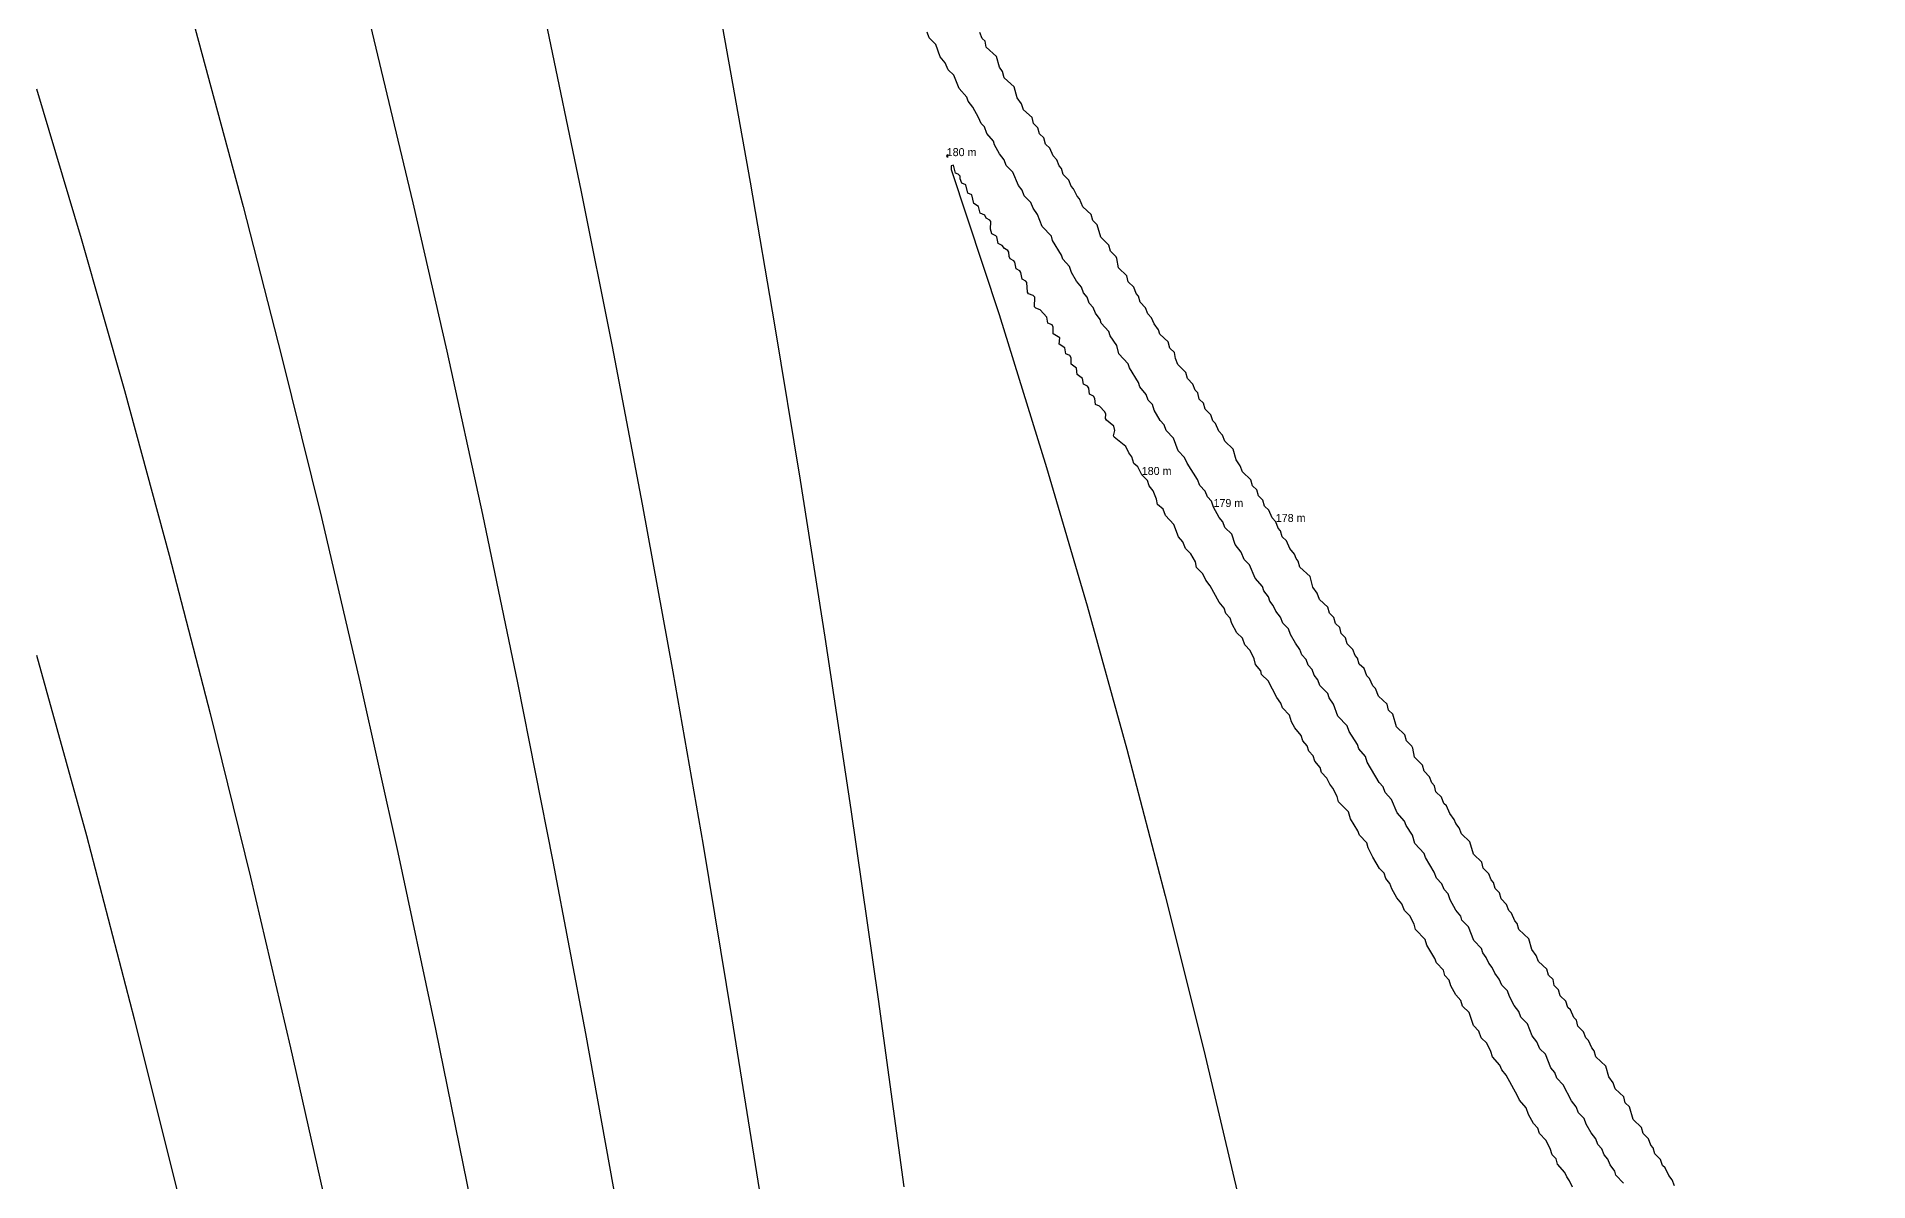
# Model space of a CAD drawing. Header units: metres. Extents: x 248249 to 248387, y 6238853 to 6238972.
# Drawn here: x 248248.61 to 248290.14, y 6238896.05 to 6238922.02 of the extents above; entities that cross this region are included whole.
import ezdxf

# ---------------------------------------------------------------- set-up
doc = ezdxf.new("R2010")
doc.units = ezdxf.units.M
doc.header["$MEASUREMENT"] = 0
for name, color, linetype in [('Contour_Line_Intermediate', 7, 'Continuous'), ('Contour_Line_Major', 7, 'Continuous'), ('FeatureAttribs', 7, 'Continuous')]:
    doc.layers.add(name, color=color, linetype=linetype)

# ---------------------------------------------------------------- blocks, each defined once
blk = doc.blocks.new('FEATURE')

msp = doc.modelspace()

# ---------------------------------------------------------------- linework, layer by layer
at = {"layer": 'Contour_Line_Intermediate', "color": 36, "true_color": 0x804000}
for points in [[(248256.171, 6238922.298, 177), (248257.137, 6238918.255, 177), (248257.908, 6238914.884, 177), (248258.716, 6238911.184, 177), (248259.512, 6238907.361, 177), (248260.314, 6238903.311, 177), (248261.052, 6238899.41, 177), (248261.778, 6238895.387, 177)], [(248264.114, 6238922.477, 179), (248264.785, 6238918.719, 179), (248265.34, 6238915.488, 179), (248265.919, 6238911.962, 179), (248266.48, 6238908.399, 179), (248267.069, 6238904.491, 179), (248267.687, 6238900.185, 179), (248268.271, 6238895.927, 179)], [(248284.586, 6238896.011, 179), (248284.413, 6238896.197, 179), (248284.389, 6238896.285, 179), (248284.281, 6238896.43, 179), (248284.234, 6238896.558, 179), (248284.144, 6238896.659, 179), (248284.097, 6238896.788, 179), (248284.002, 6238896.887, 179), (248283.959, 6238897.017, 179), (248283.853, 6238897.152, 179), (248283.742, 6238897.354, 179), (248283.696, 6238897.482, 179), (248283.568, 6238897.61, 179), (248283.513, 6238897.746, 179), (248283.41, 6238897.881, 179), (248283.221, 6238898.245, 179), (248283.074, 6238898.397, 179), (248283.029, 6238898.52, 179), (248282.939, 6238898.628, 179), (248282.815, 6238898.937, 179), (248282.692, 6238899.057, 179), (248282.623, 6238899.218, 179), (248282.512, 6238899.352, 179), (248282.412, 6238899.63, 179), (248282.258, 6238899.78, 179), (248282.214, 6238899.909, 179), (248282.108, 6238900.045, 179), (248281.998, 6238900.246, 179), (248281.953, 6238900.375, 179), (248281.825, 6238900.502, 179), (248281.77, 6238900.638, 179), (248281.666, 6238900.774, 179), (248281.609, 6238900.906, 179), (248281.531, 6238901.004, 179), (248281.474, 6238901.135, 179), (248281.399, 6238901.238, 179), (248281.368, 6238901.333, 179), (248281.195, 6238901.52, 179), (248281.072, 6238901.83, 179), (248280.923, 6238901.979, 179), (248280.901, 6238902.07, 179), (248280.786, 6238902.209, 179), (248280.656, 6238902.443, 179), (248280.61, 6238902.573, 179), (248280.517, 6238902.674, 179), (248280.47, 6238902.8, 179), (248280.349, 6238902.932, 179), (248280.295, 6238903.069, 179), (248280.095, 6238903.402, 179), (248280.069, 6238903.495, 179), (248279.853, 6238903.718, 179), (248279.803, 6238903.907, 179), (248279.656, 6238904.13, 179), (248279.624, 6238904.226, 179), (248279.451, 6238904.412, 179), (248279.327, 6238904.72, 179), (248279.179, 6238904.872, 179), (248279.136, 6238905.003, 179), (248279.043, 6238905.101, 179), (248278.777, 6238905.566, 179), (248278.735, 6238905.692, 179), (248278.582, 6238905.865, 179), (248278.551, 6238905.961, 179), (248278.366, 6238906.258, 179), (248278.323, 6238906.387, 179), (248278.109, 6238906.61, 179), (248278.008, 6238906.881, 179), (248277.912, 6238907.022, 179), (248277.88, 6238907.118, 179), (248277.704, 6238907.302, 179), (248277.658, 6238907.432, 179), (248277.573, 6238907.536, 179), (248277.525, 6238907.663, 179), (248277.438, 6238907.766, 179), (248277.393, 6238907.895, 179), (248277.295, 6238907.995, 179), (248277.249, 6238908.122, 179), (248277.147, 6238908.26, 179), (248277.033, 6238908.459, 179), (248276.989, 6238908.589, 179), (248276.862, 6238908.716, 179), (248276.808, 6238908.854, 179), (248276.702, 6238908.987, 179), (248276.644, 6238909.118, 179), (248276.568, 6238909.219, 179), (248276.538, 6238909.315, 179), (248276.434, 6238909.451, 179), (248276.403, 6238909.545, 179), (248276.233, 6238909.735, 179), (248276.108, 6238910.043, 179), (248275.984, 6238910.162, 179), (248275.914, 6238910.324, 179), (248275.781, 6238910.503, 179), (248275.706, 6238910.739, 179), (248275.55, 6238910.885, 179), (248275.505, 6238911.014, 179), (248275.421, 6238911.117, 179), (248275.29, 6238911.351, 179), (248275.245, 6238911.481, 179), (248275.15, 6238911.582, 179), (248275.102, 6238911.708, 179), (248274.982, 6238911.839, 179), (248274.928, 6238911.976, 179), (248274.69, 6238912.343, 179), (248274.636, 6238912.476, 179), (248274.488, 6238912.626, 179), (248274.383, 6238912.91, 179), (248274.217, 6238913.087, 179), (248274.171, 6238913.216, 179), (248274.079, 6238913.315, 179), (248273.947, 6238913.548, 179), (248273.903, 6238913.679, 179), (248273.808, 6238913.779, 179), (248273.762, 6238913.907, 179), (248273.618, 6238914.079, 179), (248273.586, 6238914.174, 179), (248273.384, 6238914.507, 179), (248273.356, 6238914.599, 179), (248273.147, 6238914.826, 179), (248273.097, 6238915.014, 179), (248272.947, 6238915.236, 179), (248272.915, 6238915.33, 179), (248272.744, 6238915.519, 179), (248272.717, 6238915.605, 179), (248272.611, 6238915.751, 179), (248272.564, 6238915.878, 179), (248272.473, 6238915.979, 179), (248272.427, 6238916.109, 179), (248272.339, 6238916.211, 179), (248272.294, 6238916.34, 179), (248272.182, 6238916.473, 179), (248272.071, 6238916.674, 179), (248272.026, 6238916.804, 179), (248271.875, 6238916.971, 179), (248271.843, 6238917.066, 179), (248271.641, 6238917.4, 179), (248271.613, 6238917.492, 179), (248271.404, 6238917.718, 179), (248271.301, 6238917.988, 179), (248271.203, 6238918.128, 179), (248271.147, 6238918.258, 179), (248270.997, 6238918.408, 179), (248270.952, 6238918.539, 179), (248270.868, 6238918.644, 179), (248270.742, 6238918.951, 179), (248270.588, 6238919.101, 179), (248270.541, 6238919.227, 179), (248270.438, 6238919.366, 179), (248270.328, 6238919.567, 179), (248270.302, 6238919.654, 179), (248270.152, 6238919.822, 179), (248270.099, 6238919.974, 179), (248270.02, 6238920.054, 179), (248269.965, 6238920.19, 179), (248269.833, 6238920.425, 179), (248269.728, 6238920.557, 179), (248269.695, 6238920.651, 179), (248269.526, 6238920.842, 179), (248269.4, 6238921.148, 179), (248269.276, 6238921.268, 179), (248269.208, 6238921.43, 179), (248269.096, 6238921.563, 179), (248268.998, 6238921.843, 179), (248268.844, 6238921.994, 179), (248268.797, 6238922.12, 179)], [(248248.607, 6238920.838, 175), (248249.62, 6238917.443, 175), (248250.601, 6238913.997, 175), (248251.613, 6238910.261, 175), (248252.54, 6238906.669, 175), (248253.456, 6238902.956, 175), (248254.366, 6238899.085, 175), (248255.234, 6238895.221, 175)]]:
    msp.add_polyline3d(points, dxfattribs=at)
at = {"layer": 'Contour_Line_Major', "color": 36, "true_color": 0x804000}
for points in [[(248260.142, 6238922.39, 178), (248260.954, 6238918.503, 178), (248261.656, 6238914.995, 178), (248262.339, 6238911.415, 178), (248263.034, 6238907.609, 178), (248263.717, 6238903.682, 178), (248264.372, 6238899.741, 178), (248265.017, 6238895.679, 178)], [(248252.199, 6238922.202, 176), (248253.286, 6238918.165, 176), (248254.161, 6238914.773, 176), (248255.062, 6238911.111, 176), (248255.936, 6238907.383, 176), (248256.799, 6238903.517, 176), (248257.654, 6238899.504, 176), (248258.453, 6238895.568, 176)], [(248285.742, 6238895.951, 178), (248285.69, 6238896.089, 178), (248285.613, 6238896.187, 178), (248285.533, 6238896.357, 178), (248285.473, 6238896.414, 178), (248285.421, 6238896.552, 178), (248285.297, 6238896.679, 178), (248285.26, 6238896.816, 178), (248285.205, 6238896.877, 178), (248285.153, 6238897.015, 178), (248285.028, 6238897.142, 178), (248284.992, 6238897.279, 178), (248284.808, 6238897.46, 178), (248284.724, 6238897.742, 178), (248284.626, 6238897.836, 178), (248284.59, 6238897.973, 178), (248284.4, 6238898.149, 178), (248284.348, 6238898.287, 178), (248284.251, 6238898.424, 178), (248284.187, 6238898.667, 178), (248283.955, 6238898.877, 178), (248283.92, 6238899.015, 178), (248283.869, 6238899.08, 178), (248283.789, 6238899.249, 178), (248283.729, 6238899.306, 178), (248283.678, 6238899.444, 178), (248283.553, 6238899.572, 178), (248283.517, 6238899.708, 178), (248283.461, 6238899.769, 178), (248283.387, 6238899.943, 178), (248283.327, 6238900, 178), (248283.275, 6238900.138, 178), (248283.15, 6238900.266, 178), (248283.114, 6238900.402, 178), (248283.016, 6238900.497, 178), (248282.994, 6238900.63, 178), (248282.882, 6238900.728, 178), (248282.846, 6238900.865, 178), (248282.656, 6238901.042, 178), (248282.604, 6238901.18, 178), (248282.507, 6238901.317, 178), (248282.443, 6238901.559, 178), (248282.211, 6238901.77, 178), (248282.175, 6238901.906, 178), (248282.12, 6238901.967, 178), (248282.045, 6238902.141, 178), (248281.986, 6238902.198, 178), (248281.934, 6238902.337, 178), (248281.809, 6238902.464, 178), (248281.773, 6238902.601, 178), (248281.675, 6238902.695, 178), (248281.639, 6238902.832, 178), (248281.583, 6238902.893, 178), (248281.531, 6238903.031, 178), (248281.406, 6238903.158, 178), (248281.37, 6238903.295, 178), (248281.186, 6238903.476, 178), (248281.102, 6238903.757, 178), (248280.912, 6238903.934, 178), (248280.86, 6238904.072, 178), (248280.784, 6238904.17, 178), (248280.749, 6238904.262, 178), (248280.65, 6238904.401, 178), (248280.569, 6238904.571, 178), (248280.51, 6238904.628, 178), (248280.458, 6238904.766, 178), (248280.333, 6238904.893, 178), (248280.297, 6238905.03, 178), (248280.242, 6238905.091, 178), (248280.19, 6238905.229, 178), (248280.065, 6238905.356, 178), (248280.029, 6238905.493, 178), (248279.845, 6238905.674, 178), (248279.809, 6238905.88, 178), (248279.787, 6238905.923, 178), (248279.662, 6238906.05, 178), (248279.626, 6238906.187, 178), (248279.442, 6238906.368, 178), (248279.358, 6238906.65, 178), (248279.26, 6238906.744, 178), (248279.224, 6238906.881, 178), (248279.034, 6238907.057, 178), (248278.961, 6238907.233, 178), (248278.906, 6238907.294, 178), (248278.826, 6238907.463, 178), (248278.766, 6238907.52, 178), (248278.706, 6238907.691, 178), (248278.589, 6238907.786, 178), (248278.553, 6238907.922, 178), (248278.498, 6238907.983, 178), (248278.446, 6238908.121, 178), (248278.321, 6238908.248, 178), (248278.285, 6238908.385, 178), (248278.187, 6238908.48, 178), (248278.151, 6238908.616, 178), (248278.053, 6238908.711, 178), (248278.017, 6238908.848, 178), (248277.918, 6238908.942, 178), (248277.882, 6238909.079, 178), (248277.693, 6238909.256, 178), (248277.641, 6238909.394, 178), (248277.544, 6238909.531, 178), (248277.48, 6238909.773, 178), (248277.248, 6238909.984, 178), (248277.213, 6238910.121, 178), (248277.162, 6238910.186, 178), (248277.128, 6238910.278, 178), (248277.022, 6238910.412, 178), (248276.947, 6238910.587, 178), (248276.845, 6238910.678, 178), (248276.809, 6238910.814, 178), (248276.754, 6238910.875, 178), (248276.702, 6238911.013, 178), (248276.62, 6238911.107, 178), (248276.545, 6238911.281, 178), (248276.443, 6238911.372, 178), (248276.407, 6238911.509, 178), (248276.309, 6238911.603, 178), (248276.273, 6238911.74, 178), (248276.174, 6238911.835, 178), (248276.138, 6238911.971, 178), (248275.949, 6238912.148, 178), (248275.897, 6238912.286, 178), (248275.8, 6238912.423, 178), (248275.736, 6238912.666, 178), (248275.546, 6238912.842, 178), (248275.495, 6238912.98, 178), (248275.412, 6238913.073, 178), (248275.338, 6238913.248, 178), (248275.278, 6238913.305, 178), (248275.226, 6238913.443, 178), (248275.101, 6238913.57, 178), (248275.065, 6238913.707, 178), (248274.967, 6238913.801, 178), (248274.931, 6238913.938, 178), (248274.876, 6238913.999, 178), (248274.824, 6238914.137, 178), (248274.699, 6238914.264, 178), (248274.663, 6238914.401, 178), (248274.479, 6238914.582, 178), (248274.426, 6238914.723, 178), (248274.409, 6238914.86, 178), (248274.296, 6238914.958, 178), (248274.26, 6238915.095, 178), (248274.076, 6238915.276, 178), (248274.042, 6238915.368, 178), (248273.942, 6238915.508, 178), (248273.885, 6238915.641, 178), (248273.803, 6238915.734, 178), (248273.75, 6238915.872, 178), (248273.626, 6238916, 178), (248273.589, 6238916.136, 178), (248273.534, 6238916.197, 178), (248273.482, 6238916.335, 178), (248273.357, 6238916.462, 178), (248273.321, 6238916.599, 178), (248273.137, 6238916.78, 178), (248273.101, 6238916.987, 178), (248273.08, 6238917.029, 178), (248272.955, 6238917.156, 178), (248272.919, 6238917.293, 178), (248272.735, 6238917.474, 178), (248272.651, 6238917.756, 178), (248272.552, 6238917.851, 178), (248272.516, 6238917.987, 178), (248272.327, 6238918.164, 178), (248272.254, 6238918.339, 178), (248272.198, 6238918.4, 178), (248272.118, 6238918.569, 178), (248272.059, 6238918.627, 178), (248272.006, 6238918.765, 178), (248271.882, 6238918.892, 178), (248271.845, 6238919.028, 178), (248271.79, 6238919.089, 178), (248271.738, 6238919.227, 178), (248271.656, 6238919.321, 178), (248271.581, 6238919.495, 178), (248271.479, 6238919.586, 178), (248271.443, 6238919.723, 178), (248271.345, 6238919.817, 178), (248271.309, 6238919.954, 178), (248271.211, 6238920.049, 178), (248271.175, 6238920.185, 178), (248270.985, 6238920.362, 178), (248270.933, 6238920.5, 178), (248270.836, 6238920.637, 178), (248270.772, 6238920.88, 178), (248270.54, 6238921.09, 178), (248270.505, 6238921.228, 178), (248270.434, 6238921.331, 178), (248270.37, 6238921.574, 178), (248270.138, 6238921.784, 178), (248270.116, 6238921.917, 178), (248270.046, 6238921.981, 178), (248269.994, 6238922.119, 178)], [(248269.27, 6238919.349, 180), (248269.261, 6238919.277, 180), (248269.241, 6238919.311, 180), (248269.27, 6238919.349, 180)], [(248283.429, 6238895.922, 180), (248283.365, 6238896.065, 180), (248283.298, 6238896.156, 180), (248283.258, 6238896.257, 180), (248283.087, 6238896.446, 180), (248283.057, 6238896.561, 180), (248282.967, 6238896.653, 180), (248282.923, 6238896.799, 180), (248282.827, 6238896.988, 180), (248282.682, 6238897.138, 180), (248282.644, 6238897.26, 180), (248282.547, 6238897.368, 180), (248282.43, 6238897.571, 180), (248282.377, 6238897.724, 180), (248282.226, 6238897.892, 180), (248282.186, 6238897.993, 180), (248281.922, 6238898.461, 180), (248281.825, 6238898.586, 180), (248281.784, 6238898.688, 180), (248281.612, 6238898.875, 180), (248281.58, 6238898.997, 180), (248281.485, 6238899.185, 180), (248281.361, 6238899.306, 180), (248281.307, 6238899.459, 180), (248281.184, 6238899.59, 180), (248281.083, 6238899.881, 180), (248280.939, 6238900.031, 180), (248280.901, 6238900.153, 180), (248280.786, 6238900.287, 180), (248280.67, 6238900.492, 180), (248280.633, 6238900.616, 180), (248280.538, 6238900.726, 180), (248280.501, 6238900.846, 180), (248280.344, 6238901.014, 180), (248280.305, 6238901.113, 180), (248280.13, 6238901.415, 180), (248280.091, 6238901.539, 180), (248279.868, 6238901.768, 180), (248279.837, 6238901.889, 180), (248279.741, 6238902.078, 180), (248279.619, 6238902.2, 180), (248279.56, 6238902.351, 180), (248279.444, 6238902.484, 180), (248279.33, 6238902.691, 180), (248279.291, 6238902.814, 180), (248279.197, 6238902.924, 180), (248279.159, 6238903.045, 180), (248279.056, 6238903.149, 180), (248278.906, 6238903.409, 180), (248278.795, 6238903.619, 180), (248278.764, 6238903.734, 180), (248278.601, 6238903.906, 180), (248278.562, 6238904.007, 180), (248278.399, 6238904.275, 180), (248278.353, 6238904.433, 180), (248278.125, 6238904.66, 180), (248278.094, 6238904.782, 180), (248277.998, 6238904.971, 180), (248277.928, 6238905.061, 180), (248277.862, 6238905.201, 180), (248277.741, 6238905.327, 180), (248277.708, 6238905.439, 180), (248277.587, 6238905.584, 180), (248277.548, 6238905.705, 180), (248277.449, 6238905.812, 180), (248277.415, 6238905.937, 180), (248277.314, 6238906.044, 180), (248277.274, 6238906.166, 180), (248277.137, 6238906.344, 180), (248277.061, 6238906.48, 180), (248277.012, 6238906.631, 180), (248276.857, 6238906.799, 180), (248276.818, 6238906.9, 180), (248276.722, 6238907.028, 180), (248276.528, 6238907.407, 180), (248276.378, 6238907.549, 180), (248276.363, 6238907.633, 180), (248276.245, 6238907.782, 180), (248276.211, 6238907.904, 180), (248276.119, 6238908.094, 180), (248275.998, 6238908.224, 180), (248275.944, 6238908.373, 180), (248275.82, 6238908.499, 180), (248275.708, 6238908.707, 180), (248275.67, 6238908.829, 180), (248275.571, 6238908.937, 180), (248275.531, 6238909.059, 180), (248275.419, 6238909.194, 180), (248275.214, 6238909.566, 180), (248275.114, 6238909.691, 180), (248275.05, 6238909.834, 180), (248274.901, 6238909.978, 180), (248274.878, 6238910.105, 180), (248274.778, 6238910.292, 180), (248274.652, 6238910.409, 180), (248274.598, 6238910.565, 180), (248274.496, 6238910.672, 180), (248274.393, 6238910.957, 180), (248274.202, 6238911.159, 180), (248274.148, 6238911.299, 180), (248274.019, 6238911.411, 180), (248273.999, 6238911.526, 180), (248273.92, 6238911.718, 180), (248273.828, 6238911.83, 180), (248273.79, 6238911.952, 180), (248273.663, 6238912.079, 180), (248273.573, 6238912.265, 180), (248273.485, 6238912.335, 180), (248273.438, 6238912.493, 180), (248273.371, 6238912.584, 180), (248273.305, 6238912.725, 180), (248273.039, 6238912.934, 180), (248273.023, 6238912.965, 180), (248273.051, 6238913.087, 180), (248273.033, 6238913.184, 180), (248272.864, 6238913.324, 180), (248272.84, 6238913.358, 180), (248272.85, 6238913.46, 180), (248272.826, 6238913.511, 180), (248272.707, 6238913.637, 180), (248272.617, 6238913.678, 180), (248272.6, 6238913.815, 180), (248272.572, 6238913.867, 180), (248272.481, 6238913.908, 180), (248272.461, 6238914.044, 180), (248272.435, 6238914.096, 180), (248272.345, 6238914.137, 180), (248272.323, 6238914.268, 180), (248272.198, 6238914.359, 180), (248272.187, 6238914.499, 180), (248272.065, 6238914.59, 180), (248272.06, 6238914.739, 180), (248272.034, 6238914.79, 180), (248271.94, 6238914.83, 180), (248271.916, 6238914.96, 180), (248271.792, 6238915.049, 180), (248271.809, 6238915.19, 180), (248271.655, 6238915.279, 180), (248271.657, 6238915.433, 180), (248271.63, 6238915.482, 180), (248271.535, 6238915.521, 180), (248271.513, 6238915.657, 180), (248271.36, 6238915.828, 180), (248271.258, 6238915.861, 180), (248271.233, 6238915.891, 180), (248271.239, 6238916.113, 180), (248271.2, 6238916.147, 180), (248271.095, 6238916.184, 180), (248271.071, 6238916.225, 180), (248271.061, 6238916.444, 180), (248271.037, 6238916.477, 180), (248270.952, 6238916.523, 180), (248270.923, 6238916.674, 180), (248270.9, 6238916.706, 180), (248270.814, 6238916.751, 180), (248270.787, 6238916.904, 180), (248270.763, 6238916.935, 180), (248270.678, 6238916.981, 180), (248270.659, 6238917.031, 180), (248270.652, 6238917.136, 180), (248270.63, 6238917.17, 180), (248270.551, 6238917.219, 180), (248270.498, 6238917.286, 180), (248270.41, 6238917.329, 180), (248270.376, 6238917.478, 180), (248270.353, 6238917.507, 180), (248270.265, 6238917.551, 180), (248270.232, 6238917.651, 180), (248270.238, 6238917.826, 180), (248270.219, 6238917.857, 180), (248270.139, 6238917.905, 180), (248270.104, 6238917.974, 180), (248269.998, 6238918.014, 180), (248269.963, 6238918.168, 180), (248269.857, 6238918.24, 180), (248269.81, 6238918.43, 180), (248269.722, 6238918.471, 180), (248269.671, 6238918.657, 180), (248269.583, 6238918.698, 180), (248269.546, 6238918.799, 180), (248269.547, 6238918.856, 180), (248269.498, 6238918.904, 180), (248269.443, 6238918.925, 180), (248269.396, 6238919.11, 180), (248269.343, 6238919.095, 180), (248269.345, 6238919.005, 180), (248270.43, 6238915.716, 180), (248271.505, 6238912.246, 180), (248272.422, 6238909.112, 180), (248273.324, 6238905.855, 180), (248274.196, 6238902.532, 180), (248275.068, 6238899.029, 180), (248275.885, 6238895.564, 180)], [(248248.607, 6238907.993, 174), (248249.734, 6238903.898, 174), (248250.821, 6238899.74, 174), (248251.837, 6238895.651, 174), (248253.047, 6238890.561, 174), (248253.859, 6238889.291, 174), (248255.126, 6238887.366, 174), (248257.457, 6238883.943, 174), (248259.751, 6238880.719, 174), (248262.112, 6238877.54, 174), (248263.989, 6238875.11, 174), (248265.902, 6238872.716, 174), (248267.967, 6238870.222, 174), (248269.334, 6238868.619, 174), (248269.545, 6238868.395, 174), (248272.959, 6238866.197, 174), (248276.11, 6238864.11, 174), (248279.293, 6238861.94, 174), (248282.368, 6238859.78, 174), (248286.448, 6238856.308, 174), (248288.23, 6238854.835, 174), (248290.137, 6238853.29, 174)]]:
    msp.add_polyline3d(points, dxfattribs=at)

# ---------------------------------------------------------------- block references
at = {"layer": 'FeatureAttribs'}
ref = msp.add_blockref('FEATURE', (248269.241, 6238919.311, 180), dxfattribs=at)
ref.add_attrib('NAME', '180 m', (248269.241, 6238919.311, 180), dxfattribs={"color": 7, "height": 0.1814})
ref = msp.add_blockref('FEATURE', (248273.663, 6238912.079, 180), dxfattribs=at)
ref.add_attrib('NAME', '180 m', (248273.663, 6238912.079, 180), dxfattribs={"color": 7, "height": 0.1814})
ref = msp.add_blockref('FEATURE', (248275.29, 6238911.351, 179), dxfattribs=at)
ref.add_attrib('NAME', '179 m', (248275.29, 6238911.351, 179), dxfattribs={"color": 7, "height": 0.1814})
ref = msp.add_blockref('FEATURE', (248276.702, 6238911.013, 178), dxfattribs=at)
ref.add_attrib('NAME', '178 m', (248276.702, 6238911.013, 178), dxfattribs={"color": 7, "height": 0.1814})

doc.saveas('drawing.dxf')
